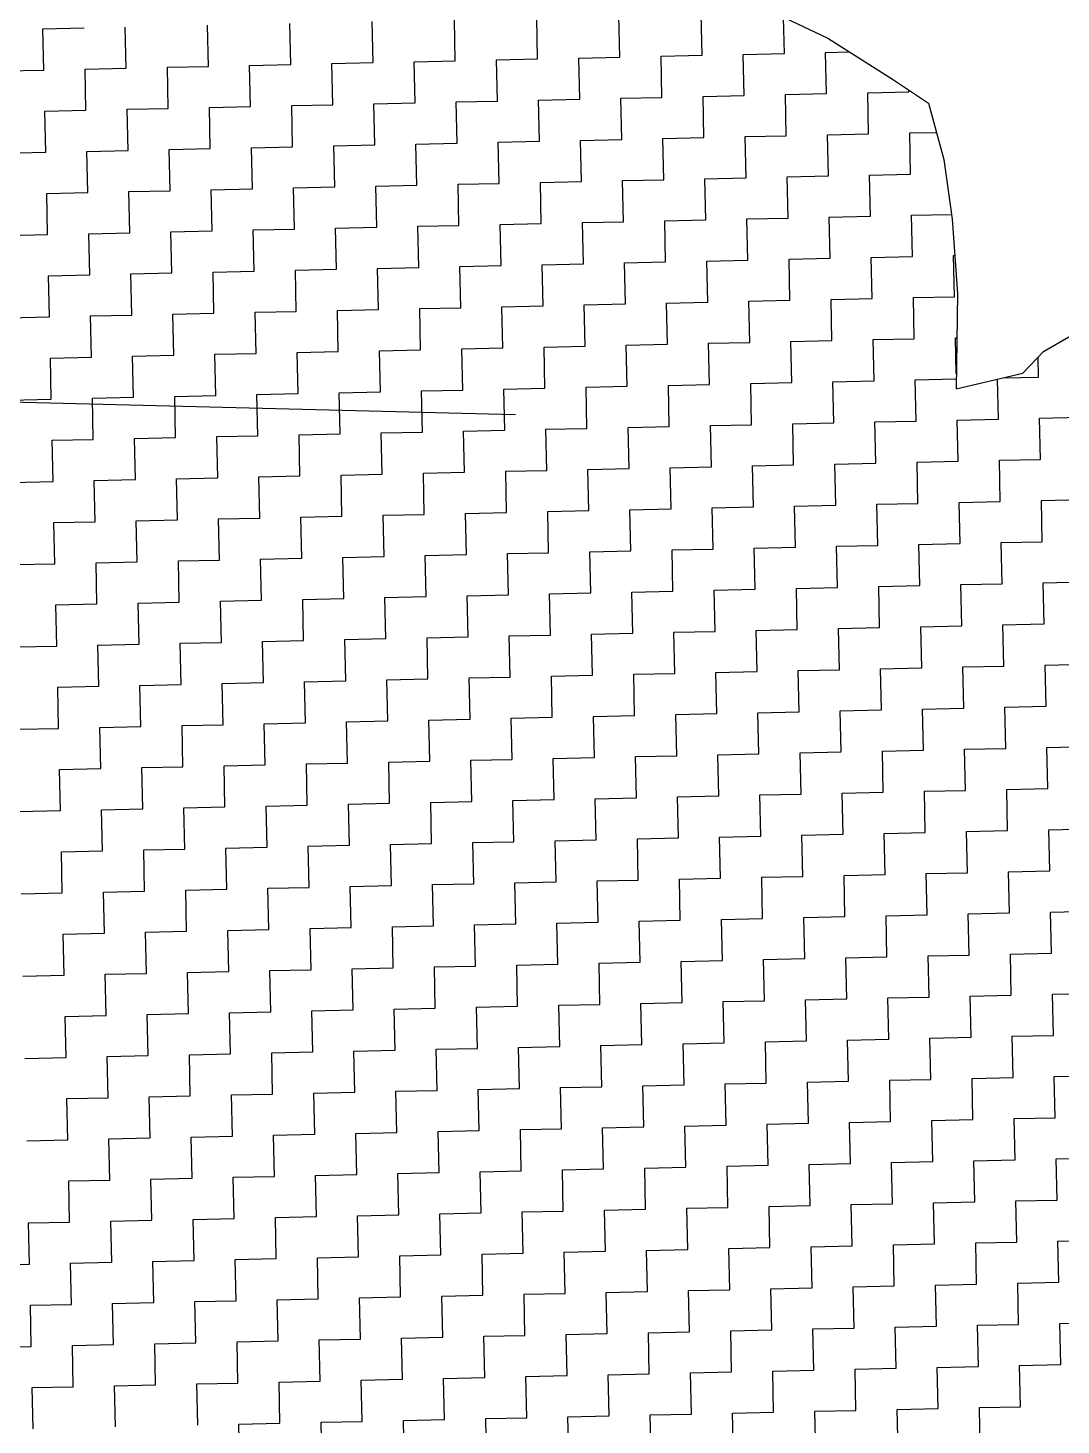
# Model space of a CAD drawing. Header units: metres. Extents: x 281463 to 283423, y 2096851 to 2099007.
# Drawn here: x 282534.9 to 282688.9, y 2097969.8 to 2098178 of the extents above; entities that cross this region are included whole.
import ezdxf

# ---------------------------------------------------------------- set-up
doc = ezdxf.new("R2010")
doc.units = ezdxf.units.M
doc.layers.add('POLY_HATCH', color=12, linetype='Continuous')

msp = doc.modelspace()

# ---------------------------------------------------------------- linework, layer by layer
msp.add_lwpolyline([(282397.22, 2098125.64), (282607.61, 2098120.36)])
at = {"layer": 'POLY_HATCH', "linetype": 'Continuous'}
for p, q in [((282635.43, 2098173.91), (282635.29, 2098180.04)), ((282537.17, 2098177.85), (282543.3, 2098177.98)), ((282537.31, 2098171.71), (282537.17, 2098177.85)), ((282549.57, 2098171.99), (282549.44, 2098178.12)), ((282561.84, 2098172.26), (282561.7, 2098178.4)), ((282574.1, 2098172.54), (282573.97, 2098178.67)), ((282586.37, 2098172.81), (282586.23, 2098178.94)), ((282598.63, 2098173.09), (282598.5, 2098179.22)), ((282610.9, 2098173.36), (282610.76, 2098179.49)), ((282623.16, 2098173.63), (282623.03, 2098179.77)), ((282647.69, 2098174.18), (282647.57, 2098179.53)), ((282617.03, 2098173.5), (282623.16, 2098173.63)), ((282629.3, 2098173.77), (282635.43, 2098173.91)), ((282629.43, 2098167.64), (282629.3, 2098173.77)), ((282641.56, 2098174.04), (282647.69, 2098174.18)), ((282641.7, 2098167.91), (282641.56, 2098174.04)), ((282653.83, 2098174.32), (282657.42, 2098174.4)), ((282653.96, 2098168.19), (282653.83, 2098174.32)), ((282531.17, 2098171.58), (282537.31, 2098171.71)), ((282543.44, 2098171.85), (282549.57, 2098171.99)), ((282543.58, 2098165.72), (282543.44, 2098171.85)), ((282555.71, 2098172.13), (282561.84, 2098172.26)), ((282555.84, 2098165.99), (282555.71, 2098172.13)), ((282567.97, 2098172.4), (282574.1, 2098172.54)), ((282568.11, 2098166.27), (282567.97, 2098172.4)), ((282580.24, 2098172.67), (282586.37, 2098172.81)), ((282580.37, 2098166.54), (282580.24, 2098172.67)), ((282592.5, 2098172.95), (282598.63, 2098173.09)), ((282592.64, 2098166.82), (282592.5, 2098172.95)), ((282604.77, 2098173.22), (282610.9, 2098173.36)), ((282604.9, 2098167.09), (282604.77, 2098173.22)), ((282617.17, 2098167.36), (282617.03, 2098173.5)), ((282611.03, 2098167.23), (282617.17, 2098167.36)), ((282623.3, 2098167.5), (282629.43, 2098167.64)), ((282623.44, 2098161.37), (282623.3, 2098167.5)), ((282635.57, 2098167.77), (282641.7, 2098167.91)), ((282635.7, 2098161.64), (282635.57, 2098167.77)), ((282647.83, 2098168.05), (282653.96, 2098168.19)), ((282647.97, 2098161.92), (282647.83, 2098168.05)), ((282660.1, 2098168.32), (282666.23, 2098168.46)), ((282660.23, 2098162.19), (282660.1, 2098168.32)), ((282666.23, 2098168.46), (282666.22, 2098168.74)), ((282537.44, 2098165.58), (282543.58, 2098165.72)), ((282537.58, 2098159.45), (282537.44, 2098165.58)), ((282549.71, 2098165.86), (282555.84, 2098165.99)), ((282549.85, 2098159.72), (282549.71, 2098165.86)), ((282561.97, 2098166.13), (282568.11, 2098166.27)), ((282562.11, 2098160), (282561.97, 2098166.13)), ((282574.24, 2098166.4), (282580.37, 2098166.54)), ((282574.38, 2098160.27), (282574.24, 2098166.4)), ((282586.5, 2098166.68), (282592.64, 2098166.82)), ((282586.64, 2098160.55), (282586.5, 2098166.68)), ((282598.77, 2098166.95), (282604.9, 2098167.09)), ((282598.91, 2098160.82), (282598.77, 2098166.95)), ((282611.17, 2098161.09), (282611.03, 2098167.23)), ((282605.04, 2098160.96), (282611.17, 2098161.09)), ((282617.3, 2098161.23), (282623.44, 2098161.37)), ((282617.44, 2098155.1), (282617.3, 2098161.23)), ((282629.57, 2098161.51), (282635.7, 2098161.64)), ((282629.71, 2098155.37), (282629.57, 2098161.51)), ((282641.83, 2098161.78), (282647.97, 2098161.92)), ((282641.97, 2098155.65), (282641.83, 2098161.78)), ((282654.1, 2098162.05), (282660.23, 2098162.19)), ((282654.24, 2098155.92), (282654.1, 2098162.05)), ((282666.36, 2098162.33), (282670.35, 2098162.42)), ((282666.5, 2098156.19), (282666.36, 2098162.33)), ((282531.45, 2098159.31), (282537.58, 2098159.45)), ((282543.71, 2098159.59), (282549.85, 2098159.72)), ((282543.85, 2098153.45), (282543.71, 2098159.59)), ((282555.98, 2098159.86), (282562.11, 2098160)), ((282556.12, 2098153.73), (282555.98, 2098159.86)), ((282568.24, 2098160.13), (282574.38, 2098160.27)), ((282568.38, 2098154), (282568.24, 2098160.13)), ((282580.51, 2098160.41), (282586.64, 2098160.55)), ((282580.65, 2098154.28), (282580.51, 2098160.41)), ((282592.77, 2098160.68), (282598.91, 2098160.82)), ((282592.91, 2098154.55), (282592.77, 2098160.68)), ((282605.18, 2098154.82), (282605.04, 2098160.96)), ((282599.04, 2098154.69), (282605.18, 2098154.82)), ((282611.31, 2098154.96), (282617.44, 2098155.1)), ((282611.45, 2098148.83), (282611.31, 2098154.96)), ((282623.57, 2098155.24), (282629.71, 2098155.37)), ((282623.71, 2098149.1), (282623.57, 2098155.24)), ((282635.84, 2098155.51), (282641.97, 2098155.65)), ((282635.98, 2098149.38), (282635.84, 2098155.51)), ((282648.1, 2098155.78), (282654.24, 2098155.92)), ((282648.24, 2098149.65), (282648.1, 2098155.78)), ((282660.37, 2098156.06), (282666.5, 2098156.19)), ((282660.51, 2098149.93), (282660.37, 2098156.06)), ((282537.72, 2098153.32), (282543.85, 2098153.45)), ((282537.86, 2098147.18), (282537.72, 2098153.32)), ((282549.98, 2098153.59), (282556.12, 2098153.73)), ((282550.12, 2098147.46), (282549.98, 2098153.59)), ((282562.25, 2098153.87), (282568.38, 2098154)), ((282562.39, 2098147.73), (282562.25, 2098153.87)), ((282574.51, 2098154.14), (282580.65, 2098154.28)), ((282574.65, 2098148.01), (282574.51, 2098154.14)), ((282586.78, 2098154.41), (282592.91, 2098154.55)), ((282586.92, 2098148.28), (282586.78, 2098154.41)), ((282599.18, 2098148.56), (282599.04, 2098154.69)), ((282593.05, 2098148.42), (282599.18, 2098148.56)), ((282605.31, 2098148.69), (282611.45, 2098148.83)), ((282605.45, 2098142.56), (282605.31, 2098148.69)), ((282617.58, 2098148.97), (282623.71, 2098149.1)), ((282617.72, 2098142.83), (282617.58, 2098148.97)), ((282629.84, 2098149.24), (282635.98, 2098149.38)), ((282629.98, 2098143.11), (282629.84, 2098149.24)), ((282642.11, 2098149.51), (282648.24, 2098149.65)), ((282642.25, 2098143.38), (282642.11, 2098149.51)), ((282654.37, 2098149.79), (282660.51, 2098149.93)), ((282654.51, 2098143.66), (282654.37, 2098149.79)), ((282666.64, 2098150.06), (282672.6, 2098150.2)), ((282666.78, 2098143.93), (282666.64, 2098150.06)), ((282531.72, 2098147.05), (282537.86, 2098147.18)), ((282543.99, 2098147.32), (282550.12, 2098147.46)), ((282544.13, 2098141.19), (282543.99, 2098147.32)), ((282556.25, 2098147.6), (282562.39, 2098147.73)), ((282556.39, 2098141.46), (282556.25, 2098147.6)), ((282568.52, 2098147.87), (282574.65, 2098148.01)), ((282568.66, 2098141.74), (282568.52, 2098147.87)), ((282580.78, 2098148.14), (282586.92, 2098148.28)), ((282580.92, 2098142.01), (282580.78, 2098148.14)), ((282593.19, 2098142.29), (282593.05, 2098148.42)), ((282599.32, 2098142.42), (282605.45, 2098142.56)), ((282599.46, 2098136.29), (282599.32, 2098142.42)), ((282611.58, 2098142.7), (282617.72, 2098142.83)), ((282611.72, 2098136.56), (282611.58, 2098142.7)), ((282623.85, 2098142.97), (282629.98, 2098143.11)), ((282623.99, 2098136.84), (282623.85, 2098142.97)), ((282636.11, 2098143.24), (282642.25, 2098143.38)), ((282636.25, 2098137.11), (282636.11, 2098143.24)), ((282648.38, 2098143.52), (282654.51, 2098143.66)), ((282648.52, 2098137.39), (282648.38, 2098143.52)), ((282660.64, 2098143.79), (282666.78, 2098143.93)), ((282660.78, 2098137.66), (282660.64, 2098143.79)), ((282672.91, 2098144.07), (282673.08, 2098144.07)), ((282673.05, 2098137.93), (282672.91, 2098144.07)), ((282537.99, 2098141.05), (282544.13, 2098141.19)), ((282538.13, 2098134.92), (282537.99, 2098141.05)), ((282550.26, 2098141.33), (282556.39, 2098141.46)), ((282550.39, 2098135.19), (282550.26, 2098141.33)), ((282562.52, 2098141.6), (282568.66, 2098141.74)), ((282562.66, 2098135.47), (282562.52, 2098141.6)), ((282574.79, 2098141.87), (282580.92, 2098142.01)), ((282574.92, 2098135.74), (282574.79, 2098141.87)), ((282587.05, 2098142.15), (282593.19, 2098142.29)), ((282587.19, 2098136.02), (282587.05, 2098142.15)), ((282593.32, 2098136.15), (282599.46, 2098136.29)), ((282593.46, 2098130.02), (282593.32, 2098136.15)), ((282605.59, 2098136.43), (282611.72, 2098136.56)), ((282605.72, 2098130.29), (282605.59, 2098136.43)), ((282617.85, 2098136.7), (282623.99, 2098136.84)), ((282617.99, 2098130.57), (282617.85, 2098136.7)), ((282630.12, 2098136.98), (282636.25, 2098137.11)), ((282630.25, 2098130.84), (282630.12, 2098136.98)), ((282642.38, 2098137.25), (282648.52, 2098137.39)), ((282642.52, 2098131.12), (282642.38, 2098137.25)), ((282654.65, 2098137.52), (282660.78, 2098137.66)), ((282654.78, 2098131.39), (282654.65, 2098137.52)), ((282666.91, 2098137.8), (282673.05, 2098137.93)), ((282667.05, 2098131.66), (282666.91, 2098137.8)), ((282532, 2098134.78), (282538.13, 2098134.92)), ((282544.26, 2098135.06), (282550.39, 2098135.19)), ((282544.4, 2098128.92), (282544.26, 2098135.06)), ((282556.53, 2098135.33), (282562.66, 2098135.47)), ((282556.66, 2098129.2), (282556.53, 2098135.33)), ((282568.79, 2098135.6), (282574.92, 2098135.74)), ((282568.93, 2098129.47), (282568.79, 2098135.6)), ((282581.06, 2098135.88), (282587.19, 2098136.02)), ((282581.19, 2098129.75), (282581.06, 2098135.88)), ((282587.33, 2098129.88), (282593.46, 2098130.02)), ((282587.46, 2098123.75), (282587.33, 2098129.88)), ((282599.59, 2098130.16), (282605.72, 2098130.29)), ((282599.73, 2098124.02), (282599.59, 2098130.16)), ((282611.86, 2098130.43), (282617.99, 2098130.57)), ((282611.99, 2098124.3), (282611.86, 2098130.43)), ((282624.12, 2098130.71), (282630.25, 2098130.84)), ((282624.26, 2098124.57), (282624.12, 2098130.71)), ((282636.39, 2098130.98), (282642.52, 2098131.12)), ((282636.52, 2098124.85), (282636.39, 2098130.98)), ((282648.65, 2098131.25), (282654.78, 2098131.39)), ((282648.79, 2098125.12), (282648.65, 2098131.25)), ((282660.92, 2098131.53), (282667.05, 2098131.66)), ((282661.05, 2098125.4), (282660.92, 2098131.53)), ((282673.18, 2098131.8), (282673.38, 2098131.81)), ((282673.3, 2098126.47), (282673.18, 2098131.8)), ((282538.27, 2098128.79), (282544.4, 2098128.92)), ((282538.4, 2098122.65), (282538.27, 2098128.79)), ((282550.53, 2098129.06), (282556.66, 2098129.2)), ((282550.67, 2098122.93), (282550.53, 2098129.06)), ((282562.8, 2098129.34), (282568.93, 2098129.47)), ((282562.93, 2098123.2), (282562.8, 2098129.34)), ((282575.06, 2098129.61), (282581.19, 2098129.75)), ((282575.2, 2098123.48), (282575.06, 2098129.61)), ((282685.58, 2098125.94), (282685.52, 2098128.9)), ((282667.19, 2098125.53), (282673.29, 2098125.67)), ((282680.31, 2098125.83), (282685.58, 2098125.94)), ((282581.33, 2098123.61), (282587.46, 2098123.75)), ((282581.47, 2098117.48), (282581.33, 2098123.61)), ((282593.6, 2098123.89), (282599.73, 2098124.02)), ((282593.73, 2098117.76), (282593.6, 2098123.89)), ((282605.86, 2098124.16), (282611.99, 2098124.3)), ((282606, 2098118.03), (282605.86, 2098124.16)), ((282618.13, 2098124.44), (282624.26, 2098124.57)), ((282618.26, 2098118.3), (282618.13, 2098124.44)), ((282630.39, 2098124.71), (282636.52, 2098124.85)), ((282630.53, 2098118.58), (282630.39, 2098124.71)), ((282642.66, 2098124.98), (282648.79, 2098125.12)), ((282642.79, 2098118.85), (282642.66, 2098124.98)), ((282654.92, 2098125.26), (282661.05, 2098125.4)), ((282655.06, 2098119.13), (282654.92, 2098125.26)), ((282667.32, 2098119.4), (282667.19, 2098125.53)), ((282679.59, 2098119.67), (282679.46, 2098125.63)), ((282532.27, 2098122.52), (282538.4, 2098122.65)), ((282544.54, 2098122.79), (282550.67, 2098122.93)), ((282544.67, 2098116.66), (282544.54, 2098122.79)), ((282556.8, 2098123.07), (282562.93, 2098123.2)), ((282556.94, 2098116.93), (282556.8, 2098123.07)), ((282569.07, 2098123.34), (282575.2, 2098123.48)), ((282569.2, 2098117.21), (282569.07, 2098123.34)), ((282673.46, 2098119.54), (282679.59, 2098119.67)), ((282673.59, 2098113.4), (282673.46, 2098119.54)), ((282685.72, 2098119.81), (282691.85, 2098119.95)), ((282685.86, 2098113.68), (282685.72, 2098119.81)), ((282575.34, 2098117.34), (282581.47, 2098117.48)), ((282575.47, 2098111.21), (282575.34, 2098117.34)), ((282587.6, 2098117.62), (282593.73, 2098117.76)), ((282587.74, 2098111.49), (282587.6, 2098117.62)), ((282599.87, 2098117.89), (282606, 2098118.03)), ((282600, 2098111.76), (282599.87, 2098117.89)), ((282612.13, 2098118.17), (282618.26, 2098118.3)), ((282612.27, 2098112.03), (282612.13, 2098118.17)), ((282624.4, 2098118.44), (282630.53, 2098118.58)), ((282624.53, 2098112.31), (282624.4, 2098118.44)), ((282636.66, 2098118.71), (282642.79, 2098118.85)), ((282636.8, 2098112.58), (282636.66, 2098118.71)), ((282648.93, 2098118.99), (282655.06, 2098119.13)), ((282649.06, 2098112.86), (282648.93, 2098118.99)), ((282661.19, 2098119.26), (282667.32, 2098119.4)), ((282661.33, 2098113.13), (282661.19, 2098119.26)), ((282538.54, 2098116.52), (282544.67, 2098116.66)), ((282538.68, 2098110.39), (282538.54, 2098116.52)), ((282550.81, 2098116.8), (282556.94, 2098116.93)), ((282550.94, 2098110.66), (282550.81, 2098116.8)), ((282563.07, 2098117.07), (282569.2, 2098117.21)), ((282563.21, 2098110.94), (282563.07, 2098117.07)), ((282667.46, 2098113.27), (282673.59, 2098113.4)), ((282667.6, 2098107.13), (282667.46, 2098113.27)), ((282679.73, 2098113.54), (282685.86, 2098113.68)), ((282679.86, 2098107.41), (282679.73, 2098113.54)), ((282569.34, 2098111.07), (282575.47, 2098111.21)), ((282569.48, 2098104.94), (282569.34, 2098111.07)), ((282581.61, 2098111.35), (282587.74, 2098111.49)), ((282581.74, 2098105.22), (282581.61, 2098111.35)), ((282593.87, 2098111.62), (282600, 2098111.76)), ((282594.01, 2098105.49), (282593.87, 2098111.62)), ((282606.14, 2098111.9), (282612.27, 2098112.03)), ((282606.27, 2098105.76), (282606.14, 2098111.9)), ((282618.4, 2098112.17), (282624.53, 2098112.31)), ((282618.54, 2098106.04), (282618.4, 2098112.17)), ((282630.67, 2098112.44), (282636.8, 2098112.58)), ((282630.8, 2098106.31), (282630.67, 2098112.44)), ((282642.93, 2098112.72), (282649.06, 2098112.86)), ((282643.07, 2098106.59), (282642.93, 2098112.72)), ((282655.2, 2098112.99), (282661.33, 2098113.13)), ((282655.33, 2098106.86), (282655.2, 2098112.99)), ((282532.55, 2098110.25), (282538.68, 2098110.39)), ((282544.81, 2098110.53), (282550.94, 2098110.66)), ((282544.95, 2098104.39), (282544.81, 2098110.53)), ((282557.08, 2098110.8), (282563.21, 2098110.94)), ((282557.21, 2098104.67), (282557.08, 2098110.8)), ((282661.47, 2098107), (282667.6, 2098107.13)), ((282661.6, 2098100.87), (282661.47, 2098107)), ((282673.73, 2098107.27), (282679.86, 2098107.41)), ((282673.87, 2098101.14), (282673.73, 2098107.27)), ((282686, 2098107.55), (282692.13, 2098107.68)), ((282686.13, 2098101.41), (282686, 2098107.55)), ((282563.35, 2098104.81), (282569.48, 2098104.94)), ((282575.61, 2098105.08), (282581.74, 2098105.22)), ((282575.75, 2098098.95), (282575.61, 2098105.08)), ((282587.88, 2098105.35), (282594.01, 2098105.49)), ((282588.01, 2098099.22), (282587.88, 2098105.35)), ((282600.14, 2098105.63), (282606.27, 2098105.76)), ((282600.28, 2098099.49), (282600.14, 2098105.63)), ((282612.41, 2098105.9), (282618.54, 2098106.04)), ((282612.54, 2098099.77), (282612.41, 2098105.9)), ((282624.67, 2098106.18), (282630.8, 2098106.31)), ((282624.81, 2098100.04), (282624.67, 2098106.18)), ((282636.94, 2098106.45), (282643.07, 2098106.59)), ((282637.07, 2098100.32), (282636.94, 2098106.45)), ((282649.2, 2098106.72), (282655.33, 2098106.86)), ((282649.34, 2098100.59), (282649.2, 2098106.72)), ((282538.81, 2098104.26), (282544.95, 2098104.39)), ((282538.95, 2098098.12), (282538.81, 2098104.26)), ((282551.08, 2098104.53), (282557.21, 2098104.67)), ((282551.22, 2098098.4), (282551.08, 2098104.53)), ((282563.48, 2098098.67), (282563.35, 2098104.81)), ((282655.47, 2098100.73), (282661.6, 2098100.87)), ((282655.61, 2098094.6), (282655.47, 2098100.73)), ((282667.74, 2098101), (282673.87, 2098101.14)), ((282667.87, 2098094.87), (282667.74, 2098101)), ((282680, 2098101.28), (282686.13, 2098101.41)), ((282680.14, 2098095.14), (282680, 2098101.28)), ((282557.35, 2098098.54), (282563.48, 2098098.67)), ((282569.61, 2098098.81), (282575.75, 2098098.95)), ((282569.75, 2098092.68), (282569.61, 2098098.81)), ((282581.88, 2098099.08), (282588.01, 2098099.22)), ((282582.02, 2098092.95), (282581.88, 2098099.08)), ((282594.14, 2098099.36), (282600.28, 2098099.49)), ((282594.28, 2098093.23), (282594.14, 2098099.36)), ((282606.41, 2098099.63), (282612.54, 2098099.77)), ((282606.55, 2098093.5), (282606.41, 2098099.63)), ((282618.67, 2098099.91), (282624.81, 2098100.04)), ((282618.81, 2098093.77), (282618.67, 2098099.91)), ((282630.94, 2098100.18), (282637.07, 2098100.32)), ((282631.08, 2098094.05), (282630.94, 2098100.18)), ((282643.2, 2098100.45), (282649.34, 2098100.59)), ((282643.34, 2098094.32), (282643.2, 2098100.45)), ((282532.82, 2098097.99), (282538.95, 2098098.12)), ((282545.08, 2098098.26), (282551.22, 2098098.4)), ((282545.22, 2098092.13), (282545.08, 2098098.26)), ((282557.49, 2098092.4), (282557.35, 2098098.54)), ((282649.47, 2098094.46), (282655.61, 2098094.6)), ((282649.61, 2098088.33), (282649.47, 2098094.46)), ((282661.74, 2098094.73), (282667.87, 2098094.87)), ((282661.88, 2098088.6), (282661.74, 2098094.73)), ((282674, 2098095.01), (282680.14, 2098095.14)), ((282674.14, 2098088.87), (282674, 2098095.01)), ((282686.27, 2098095.28), (282692.4, 2098095.42)), ((282686.41, 2098089.15), (282686.27, 2098095.28)), ((282551.35, 2098092.27), (282557.49, 2098092.4)), ((282563.62, 2098092.54), (282569.75, 2098092.68)), ((282563.76, 2098086.41), (282563.62, 2098092.54)), ((282575.88, 2098092.81), (282582.02, 2098092.95)), ((282576.02, 2098086.68), (282575.88, 2098092.81)), ((282588.15, 2098093.09), (282594.28, 2098093.23)), ((282588.29, 2098086.96), (282588.15, 2098093.09)), ((282600.41, 2098093.36), (282606.55, 2098093.5)), ((282600.55, 2098087.23), (282600.41, 2098093.36)), ((282612.68, 2098093.64), (282618.81, 2098093.77)), ((282612.82, 2098087.5), (282612.68, 2098093.64)), ((282624.94, 2098093.91), (282631.08, 2098094.05)), ((282625.08, 2098087.78), (282624.94, 2098093.91)), ((282637.21, 2098094.18), (282643.34, 2098094.32)), ((282637.35, 2098088.05), (282637.21, 2098094.18)), ((282539.09, 2098091.99), (282545.22, 2098092.13)), ((282539.23, 2098085.86), (282539.09, 2098091.99)), ((282551.49, 2098086.13), (282551.35, 2098092.27)), ((282643.48, 2098088.19), (282649.61, 2098088.33)), ((282643.62, 2098082.06), (282643.48, 2098088.19)), ((282655.74, 2098088.46), (282661.88, 2098088.6)), ((282655.88, 2098082.33), (282655.74, 2098088.46)), ((282668.01, 2098088.74), (282674.14, 2098088.87)), ((282668.15, 2098082.6), (282668.01, 2098088.74)), ((282680.27, 2098089.01), (282686.41, 2098089.15)), ((282680.41, 2098082.88), (282680.27, 2098089.01)), ((282545.36, 2098086), (282551.49, 2098086.13)), ((282557.62, 2098086.27), (282563.76, 2098086.41)), ((282557.76, 2098080.14), (282557.62, 2098086.27)), ((282569.89, 2098086.54), (282576.02, 2098086.68)), ((282570.03, 2098080.41), (282569.89, 2098086.54)), ((282582.15, 2098086.82), (282588.29, 2098086.96)), ((282582.29, 2098080.69), (282582.15, 2098086.82)), ((282594.42, 2098087.09), (282600.55, 2098087.23)), ((282594.56, 2098080.96), (282594.42, 2098087.09)), ((282606.68, 2098087.37), (282612.82, 2098087.5)), ((282606.82, 2098081.23), (282606.68, 2098087.37)), ((282618.95, 2098087.64), (282625.08, 2098087.78)), ((282619.09, 2098081.51), (282618.95, 2098087.64)), ((282631.21, 2098087.91), (282637.35, 2098088.05)), ((282631.35, 2098081.78), (282631.21, 2098087.91)), ((282533.09, 2098085.72), (282539.23, 2098085.86)), ((282545.5, 2098079.86), (282545.36, 2098086)), ((282637.48, 2098081.92), (282643.62, 2098082.06)), ((282649.75, 2098082.19), (282655.88, 2098082.33)), ((282649.89, 2098076.06), (282649.75, 2098082.19)), ((282662.01, 2098082.47), (282668.15, 2098082.6)), ((282662.15, 2098076.33), (282662.01, 2098082.47)), ((282674.28, 2098082.74), (282680.41, 2098082.88)), ((282674.42, 2098076.61), (282674.28, 2098082.74)), ((282686.54, 2098083.02), (282692.68, 2098083.15)), ((282686.68, 2098076.88), (282686.54, 2098083.02)), ((282539.36, 2098079.73), (282545.5, 2098079.86)), ((282551.63, 2098080), (282557.76, 2098080.14)), ((282551.77, 2098073.87), (282551.63, 2098080)), ((282563.89, 2098080.27), (282570.03, 2098080.41)), ((282564.03, 2098074.14), (282563.89, 2098080.27)), ((282576.16, 2098080.55), (282582.29, 2098080.69)), ((282576.3, 2098074.42), (282576.16, 2098080.55)), ((282588.42, 2098080.82), (282594.56, 2098080.96)), ((282588.56, 2098074.69), (282588.42, 2098080.82)), ((282600.69, 2098081.1), (282606.82, 2098081.23)), ((282600.83, 2098074.96), (282600.69, 2098081.1)), ((282612.95, 2098081.37), (282619.09, 2098081.51)), ((282613.09, 2098075.24), (282612.95, 2098081.37)), ((282625.22, 2098081.65), (282631.35, 2098081.78)), ((282625.36, 2098075.51), (282625.22, 2098081.65)), ((282637.62, 2098075.79), (282637.48, 2098081.92)), ((282539.5, 2098073.59), (282539.36, 2098079.73)), ((282631.49, 2098075.65), (282637.62, 2098075.79)), ((282643.75, 2098075.92), (282649.89, 2098076.06)), ((282643.89, 2098069.79), (282643.75, 2098075.92)), ((282656.02, 2098076.2), (282662.15, 2098076.33)), ((282656.16, 2098070.07), (282656.02, 2098076.2)), ((282668.28, 2098076.47), (282674.42, 2098076.61)), ((282668.42, 2098070.34), (282668.28, 2098076.47)), ((282680.55, 2098076.75), (282686.68, 2098076.88)), ((282680.69, 2098070.61), (282680.55, 2098076.75)), ((282533.37, 2098073.46), (282539.5, 2098073.59)), ((282545.63, 2098073.73), (282551.77, 2098073.87)), ((282545.77, 2098067.6), (282545.63, 2098073.73)), ((282557.9, 2098074.01), (282564.03, 2098074.14)), ((282558.03, 2098067.87), (282557.9, 2098074.01)), ((282570.16, 2098074.28), (282576.3, 2098074.42)), ((282570.3, 2098068.15), (282570.16, 2098074.28)), ((282582.43, 2098074.55), (282588.56, 2098074.69)), ((282582.56, 2098068.42), (282582.43, 2098074.55)), ((282594.69, 2098074.83), (282600.83, 2098074.96)), ((282594.83, 2098068.7), (282594.69, 2098074.83)), ((282606.96, 2098075.1), (282613.09, 2098075.24)), ((282607.09, 2098068.97), (282606.96, 2098075.1)), ((282619.22, 2098075.38), (282625.36, 2098075.51)), ((282619.36, 2098069.24), (282619.22, 2098075.38)), ((282631.63, 2098069.52), (282631.49, 2098075.65)), ((282625.49, 2098069.38), (282631.63, 2098069.52)), ((282637.76, 2098069.65), (282643.89, 2098069.79)), ((282637.89, 2098063.52), (282637.76, 2098069.65)), ((282650.02, 2098069.93), (282656.16, 2098070.07)), ((282650.16, 2098063.8), (282650.02, 2098069.93)), ((282662.29, 2098070.2), (282668.42, 2098070.34)), ((282662.42, 2098064.07), (282662.29, 2098070.2)), ((282674.55, 2098070.48), (282680.69, 2098070.61)), ((282674.69, 2098064.34), (282674.55, 2098070.48)), ((282686.82, 2098070.75), (282692.95, 2098070.89)), ((282686.95, 2098064.62), (282686.82, 2098070.75)), ((282539.64, 2098067.46), (282545.77, 2098067.6)), ((282539.77, 2098061.33), (282539.64, 2098067.46)), ((282551.9, 2098067.74), (282558.03, 2098067.87)), ((282552.04, 2098061.6), (282551.9, 2098067.74)), ((282564.17, 2098068.01), (282570.3, 2098068.15)), ((282564.3, 2098061.88), (282564.17, 2098068.01)), ((282576.43, 2098068.28), (282582.56, 2098068.42)), ((282576.57, 2098062.15), (282576.43, 2098068.28)), ((282588.7, 2098068.56), (282594.83, 2098068.7)), ((282588.83, 2098062.43), (282588.7, 2098068.56)), ((282600.96, 2098068.83), (282607.09, 2098068.97)), ((282601.1, 2098062.7), (282600.96, 2098068.83)), ((282613.23, 2098069.11), (282619.36, 2098069.24)), ((282613.36, 2098062.97), (282613.23, 2098069.11)), ((282625.63, 2098063.25), (282625.49, 2098069.38)), ((282619.5, 2098063.11), (282625.63, 2098063.25)), ((282631.76, 2098063.38), (282637.89, 2098063.52)), ((282631.9, 2098057.25), (282631.76, 2098063.38)), ((282644.03, 2098063.66), (282650.16, 2098063.8)), ((282644.16, 2098057.53), (282644.03, 2098063.66)), ((282656.29, 2098063.93), (282662.42, 2098064.07)), ((282656.43, 2098057.8), (282656.29, 2098063.93)), ((282668.56, 2098064.21), (282674.69, 2098064.34)), ((282668.69, 2098058.07), (282668.56, 2098064.21)), ((282680.82, 2098064.48), (282686.95, 2098064.62)), ((282680.96, 2098058.35), (282680.82, 2098064.48)), ((282533.64, 2098061.19), (282539.77, 2098061.33)), ((282545.91, 2098061.47), (282552.04, 2098061.6)), ((282546.04, 2098055.33), (282545.91, 2098061.47)), ((282558.17, 2098061.74), (282564.3, 2098061.88)), ((282558.31, 2098055.61), (282558.17, 2098061.74)), ((282570.44, 2098062.01), (282576.57, 2098062.15)), ((282570.57, 2098055.88), (282570.44, 2098062.01)), ((282582.7, 2098062.29), (282588.83, 2098062.43)), ((282582.84, 2098056.16), (282582.7, 2098062.29)), ((282594.97, 2098062.56), (282601.1, 2098062.7)), ((282595.1, 2098056.43), (282594.97, 2098062.56)), ((282607.23, 2098062.84), (282613.36, 2098062.97)), ((282607.37, 2098056.7), (282607.23, 2098062.84)), ((282619.63, 2098056.98), (282619.5, 2098063.11)), ((282613.5, 2098056.84), (282619.63, 2098056.98)), ((282625.77, 2098057.12), (282631.9, 2098057.25)), ((282625.9, 2098050.98), (282625.77, 2098057.12)), ((282638.03, 2098057.39), (282644.16, 2098057.53)), ((282638.17, 2098051.26), (282638.03, 2098057.39)), ((282650.3, 2098057.66), (282656.43, 2098057.8)), ((282650.43, 2098051.53), (282650.3, 2098057.66)), ((282662.56, 2098057.94), (282668.69, 2098058.07)), ((282662.7, 2098051.8), (282662.56, 2098057.94)), ((282674.83, 2098058.21), (282680.96, 2098058.35)), ((282674.96, 2098052.08), (282674.83, 2098058.21)), ((282687.09, 2098058.49), (282693.22, 2098058.62)), ((282687.23, 2098052.35), (282687.09, 2098058.49)), ((282539.91, 2098055.2), (282546.04, 2098055.33)), ((282540.05, 2098049.06), (282539.91, 2098055.2)), ((282552.18, 2098055.47), (282558.31, 2098055.61)), ((282552.31, 2098049.34), (282552.18, 2098055.47)), ((282564.44, 2098055.74), (282570.57, 2098055.88)), ((282564.58, 2098049.61), (282564.44, 2098055.74)), ((282576.71, 2098056.02), (282582.84, 2098056.16)), ((282576.84, 2098049.89), (282576.71, 2098056.02)), ((282588.97, 2098056.29), (282595.1, 2098056.43)), ((282589.11, 2098050.16), (282588.97, 2098056.29)), ((282601.24, 2098056.57), (282607.37, 2098056.7)), ((282601.37, 2098050.43), (282601.24, 2098056.57)), ((282613.64, 2098050.71), (282613.5, 2098056.84)), ((282607.51, 2098050.57), (282613.64, 2098050.71)), ((282619.77, 2098050.85), (282625.9, 2098050.98)), ((282619.91, 2098044.71), (282619.77, 2098050.85)), ((282632.04, 2098051.12), (282638.17, 2098051.26)), ((282632.17, 2098044.99), (282632.04, 2098051.12)), ((282644.3, 2098051.39), (282650.43, 2098051.53)), ((282644.44, 2098045.26), (282644.3, 2098051.39)), ((282656.57, 2098051.67), (282662.7, 2098051.8)), ((282656.7, 2098045.54), (282656.57, 2098051.67)), ((282668.83, 2098051.94), (282674.96, 2098052.08)), ((282668.97, 2098045.81), (282668.83, 2098051.94)), ((282681.1, 2098052.22), (282687.23, 2098052.35)), ((282681.23, 2098046.08), (282681.1, 2098052.22)), ((282533.92, 2098048.93), (282540.05, 2098049.06)), ((282546.18, 2098049.2), (282552.31, 2098049.34)), ((282546.32, 2098043.07), (282546.18, 2098049.2)), ((282558.45, 2098049.48), (282564.58, 2098049.61)), ((282558.58, 2098043.34), (282558.45, 2098049.48)), ((282570.71, 2098049.75), (282576.84, 2098049.89)), ((282570.85, 2098043.62), (282570.71, 2098049.75)), ((282582.98, 2098050.02), (282589.11, 2098050.16)), ((282583.11, 2098043.89), (282582.98, 2098050.02)), ((282595.24, 2098050.3), (282601.37, 2098050.43)), ((282595.38, 2098044.16), (282595.24, 2098050.3)), ((282607.64, 2098044.44), (282607.51, 2098050.57)), ((282601.51, 2098044.3), (282607.64, 2098044.44)), ((282613.78, 2098044.58), (282619.91, 2098044.71)), ((282613.91, 2098038.44), (282613.78, 2098044.58)), ((282626.04, 2098044.85), (282632.17, 2098044.99)), ((282626.18, 2098038.72), (282626.04, 2098044.85)), ((282638.31, 2098045.12), (282644.44, 2098045.26)), ((282638.44, 2098038.99), (282638.31, 2098045.12)), ((282650.57, 2098045.4), (282656.7, 2098045.54)), ((282650.71, 2098039.27), (282650.57, 2098045.4)), ((282662.84, 2098045.67), (282668.97, 2098045.81)), ((282662.97, 2098039.54), (282662.84, 2098045.67)), ((282675.1, 2098045.95), (282681.23, 2098046.08)), ((282675.24, 2098039.81), (282675.1, 2098045.95)), ((282687.37, 2098046.22), (282693.5, 2098046.36)), ((282687.5, 2098040.09), (282687.37, 2098046.22)), ((282540.19, 2098042.93), (282546.32, 2098043.07)), ((282540.32, 2098036.8), (282540.19, 2098042.93)), ((282552.45, 2098043.21), (282558.58, 2098043.34)), ((282552.59, 2098037.07), (282552.45, 2098043.21)), ((282564.72, 2098043.48), (282570.85, 2098043.62)), ((282564.85, 2098037.35), (282564.72, 2098043.48)), ((282576.98, 2098043.75), (282583.11, 2098043.89)), ((282577.12, 2098037.62), (282576.98, 2098043.75)), ((282589.25, 2098044.03), (282595.38, 2098044.16)), ((282589.38, 2098037.9), (282589.25, 2098044.03)), ((282601.65, 2098038.17), (282601.51, 2098044.3)), ((282607.78, 2098038.31), (282613.91, 2098038.44)), ((282607.92, 2098032.17), (282607.78, 2098038.31)), ((282620.05, 2098038.58), (282626.18, 2098038.72)), ((282620.18, 2098032.45), (282620.05, 2098038.58)), ((282632.31, 2098038.85), (282638.44, 2098038.99)), ((282632.45, 2098032.72), (282632.31, 2098038.85)), ((282644.58, 2098039.13), (282650.71, 2098039.27)), ((282644.71, 2098033), (282644.58, 2098039.13)), ((282656.84, 2098039.4), (282662.97, 2098039.54)), ((282656.98, 2098033.27), (282656.84, 2098039.4)), ((282669.11, 2098039.68), (282675.24, 2098039.81)), ((282669.24, 2098033.54), (282669.11, 2098039.68)), ((282681.37, 2098039.95), (282687.5, 2098040.09)), ((282681.51, 2098033.82), (282681.37, 2098039.95)), ((282534.19, 2098036.66), (282540.32, 2098036.8)), ((282546.45, 2098036.94), (282552.59, 2098037.07)), ((282546.59, 2098030.8), (282546.45, 2098036.94)), ((282558.72, 2098037.21), (282564.85, 2098037.35)), ((282558.86, 2098031.08), (282558.72, 2098037.21)), ((282570.98, 2098037.48), (282577.12, 2098037.62)), ((282571.12, 2098031.35), (282570.98, 2098037.48)), ((282583.25, 2098037.76), (282589.38, 2098037.9)), ((282583.39, 2098031.63), (282583.25, 2098037.76)), ((282595.52, 2098038.03), (282601.65, 2098038.17)), ((282595.65, 2098031.9), (282595.52, 2098038.03)), ((282687.64, 2098033.96), (282693.77, 2098034.09)), ((282601.78, 2098032.04), (282607.92, 2098032.17)), ((282601.92, 2098025.9), (282601.78, 2098032.04)), ((282614.05, 2098032.31), (282620.18, 2098032.45)), ((282614.19, 2098026.18), (282614.05, 2098032.31)), ((282626.31, 2098032.59), (282632.45, 2098032.72)), ((282626.45, 2098026.45), (282626.31, 2098032.59)), ((282638.58, 2098032.86), (282644.71, 2098033)), ((282638.72, 2098026.73), (282638.58, 2098032.86)), ((282650.84, 2098033.13), (282656.98, 2098033.27)), ((282650.98, 2098027), (282650.84, 2098033.13)), ((282663.11, 2098033.41), (282669.24, 2098033.54)), ((282663.25, 2098027.27), (282663.11, 2098033.41)), ((282675.38, 2098033.68), (282681.51, 2098033.82)), ((282675.51, 2098027.55), (282675.38, 2098033.68)), ((282687.78, 2098027.82), (282687.64, 2098033.96)), ((282540.46, 2098030.67), (282546.59, 2098030.8)), ((282540.6, 2098024.53), (282540.46, 2098030.67)), ((282552.72, 2098030.94), (282558.86, 2098031.08)), ((282552.86, 2098024.81), (282552.72, 2098030.94)), ((282564.99, 2098031.21), (282571.12, 2098031.35)), ((282565.13, 2098025.08), (282564.99, 2098031.21)), ((282577.25, 2098031.49), (282583.39, 2098031.63)), ((282577.39, 2098025.36), (282577.25, 2098031.49)), ((282589.52, 2098031.76), (282595.65, 2098031.9)), ((282589.66, 2098025.63), (282589.52, 2098031.76)), ((282681.64, 2098027.69), (282687.78, 2098027.82)), ((282595.79, 2098025.77), (282601.92, 2098025.9)), ((282595.93, 2098019.63), (282595.79, 2098025.77)), ((282608.05, 2098026.04), (282614.19, 2098026.18)), ((282608.19, 2098019.91), (282608.05, 2098026.04)), ((282620.32, 2098026.32), (282626.45, 2098026.45)), ((282620.46, 2098020.18), (282620.32, 2098026.32)), ((282632.58, 2098026.59), (282638.72, 2098026.73)), ((282632.72, 2098020.46), (282632.58, 2098026.59)), ((282644.85, 2098026.86), (282650.98, 2098027)), ((282644.99, 2098020.73), (282644.85, 2098026.86)), ((282657.11, 2098027.14), (282663.25, 2098027.27)), ((282657.25, 2098021.01), (282657.11, 2098027.14)), ((282669.38, 2098027.41), (282675.51, 2098027.55)), ((282669.52, 2098021.28), (282669.38, 2098027.41)), ((282681.78, 2098021.55), (282681.64, 2098027.69)), ((282534.46, 2098024.4), (282540.6, 2098024.53)), ((282546.73, 2098024.67), (282552.86, 2098024.81)), ((282546.87, 2098018.54), (282546.73, 2098024.67)), ((282558.99, 2098024.95), (282565.13, 2098025.08)), ((282559.13, 2098018.81), (282558.99, 2098024.95)), ((282571.26, 2098025.22), (282577.39, 2098025.36)), ((282571.4, 2098019.09), (282571.26, 2098025.22)), ((282583.52, 2098025.49), (282589.66, 2098025.63)), ((282583.66, 2098019.36), (282583.52, 2098025.49)), ((282675.65, 2098021.42), (282681.78, 2098021.55)), ((282687.91, 2098021.69), (282694.05, 2098021.83)), ((282688.05, 2098015.56), (282687.91, 2098021.69)), ((282589.79, 2098019.5), (282595.93, 2098019.63)), ((282589.93, 2098013.37), (282589.79, 2098019.5)), ((282602.06, 2098019.77), (282608.19, 2098019.91)), ((282602.2, 2098013.64), (282602.06, 2098019.77)), ((282614.32, 2098020.05), (282620.46, 2098020.18)), ((282614.46, 2098013.91), (282614.32, 2098020.05)), ((282626.59, 2098020.32), (282632.72, 2098020.46)), ((282626.73, 2098014.19), (282626.59, 2098020.32)), ((282638.85, 2098020.59), (282644.99, 2098020.73)), ((282638.99, 2098014.46), (282638.85, 2098020.59)), ((282651.12, 2098020.87), (282657.25, 2098021.01)), ((282651.26, 2098014.74), (282651.12, 2098020.87)), ((282663.38, 2098021.14), (282669.52, 2098021.28)), ((282663.52, 2098015.01), (282663.38, 2098021.14)), ((282675.79, 2098015.28), (282675.65, 2098021.42)), ((282540.73, 2098018.4), (282546.87, 2098018.54)), ((282540.87, 2098012.27), (282540.73, 2098018.4)), ((282553, 2098018.68), (282559.13, 2098018.81)), ((282553.14, 2098012.54), (282553, 2098018.68)), ((282565.26, 2098018.95), (282571.4, 2098019.09)), ((282565.4, 2098012.82), (282565.26, 2098018.95)), ((282577.53, 2098019.22), (282583.66, 2098019.36)), ((282577.67, 2098013.09), (282577.53, 2098019.22)), ((282681.92, 2098015.42), (282688.05, 2098015.56)), ((282682.06, 2098009.29), (282681.92, 2098015.42)), ((282583.8, 2098013.23), (282589.93, 2098013.37)), ((282583.94, 2098007.1), (282583.8, 2098013.23)), ((282596.06, 2098013.5), (282602.2, 2098013.64)), ((282596.2, 2098007.37), (282596.06, 2098013.5)), ((282608.33, 2098013.78), (282614.46, 2098013.91)), ((282608.47, 2098007.64), (282608.33, 2098013.78)), ((282620.59, 2098014.05), (282626.73, 2098014.19)), ((282620.73, 2098007.92), (282620.59, 2098014.05)), ((282632.86, 2098014.32), (282638.99, 2098014.46)), ((282633, 2098008.19), (282632.86, 2098014.32)), ((282645.12, 2098014.6), (282651.26, 2098014.74)), ((282645.26, 2098008.47), (282645.12, 2098014.6)), ((282657.39, 2098014.87), (282663.52, 2098015.01)), ((282657.53, 2098008.74), (282657.39, 2098014.87)), ((282669.65, 2098015.15), (282675.79, 2098015.28)), ((282669.79, 2098009.01), (282669.65, 2098015.15)), ((282534.74, 2098012.13), (282540.87, 2098012.27)), ((282547, 2098012.41), (282553.14, 2098012.54)), ((282547.14, 2098006.27), (282547, 2098012.41)), ((282559.27, 2098012.68), (282565.4, 2098012.82)), ((282559.41, 2098006.55), (282559.27, 2098012.68)), ((282571.53, 2098012.95), (282577.67, 2098013.09)), ((282571.67, 2098006.82), (282571.53, 2098012.95)), ((282675.92, 2098009.15), (282682.06, 2098009.29)), ((282676.06, 2098003.02), (282675.92, 2098009.15)), ((282688.19, 2098009.43), (282694.32, 2098009.56)), ((282688.33, 2098003.29), (282688.19, 2098009.43)), ((282577.8, 2098006.96), (282583.94, 2098007.1)), ((282577.94, 2098000.83), (282577.8, 2098006.96)), ((282590.07, 2098007.23), (282596.2, 2098007.37)), ((282590.2, 2098001.1), (282590.07, 2098007.23)), ((282602.33, 2098007.51), (282608.47, 2098007.64)), ((282602.47, 2098001.37), (282602.33, 2098007.51)), ((282614.6, 2098007.78), (282620.73, 2098007.92)), ((282614.73, 2098001.65), (282614.6, 2098007.78)), ((282626.86, 2098008.05), (282633, 2098008.19)), ((282627, 2098001.92), (282626.86, 2098008.05)), ((282639.13, 2098008.33), (282645.26, 2098008.47)), ((282639.27, 2098002.2), (282639.13, 2098008.33)), ((282651.39, 2098008.6), (282657.53, 2098008.74)), ((282651.53, 2098002.47), (282651.39, 2098008.6)), ((282663.66, 2098008.88), (282669.79, 2098009.01)), ((282663.8, 2098002.74), (282663.66, 2098008.88)), ((282541.01, 2098006.14), (282547.14, 2098006.27)), ((282541.14, 2098000), (282541.01, 2098006.14)), ((282553.27, 2098006.41), (282559.41, 2098006.55)), ((282553.41, 2098000.28), (282553.27, 2098006.41)), ((282565.54, 2098006.68), (282571.67, 2098006.82)), ((282565.67, 2098000.55), (282565.54, 2098006.68)), ((282669.93, 2098002.88), (282676.06, 2098003.02)), ((282670.06, 2097996.75), (282669.93, 2098002.88)), ((282682.19, 2098003.16), (282688.33, 2098003.29)), ((282682.33, 2097997.02), (282682.19, 2098003.16)), ((282571.81, 2098000.69), (282577.94, 2098000.83)), ((282584.07, 2098000.96), (282590.2, 2098001.1)), ((282584.21, 2097994.83), (282584.07, 2098000.96)), ((282596.34, 2098001.24), (282602.47, 2098001.37)), ((282596.47, 2097995.1), (282596.34, 2098001.24)), ((282608.6, 2098001.51), (282614.73, 2098001.65)), ((282608.74, 2097995.38), (282608.6, 2098001.51)), ((282620.87, 2098001.79), (282627, 2098001.92)), ((282621, 2097995.65), (282620.87, 2098001.79)), ((282633.13, 2098002.06), (282639.27, 2098002.2)), ((282633.27, 2097995.93), (282633.13, 2098002.06)), ((282645.4, 2098002.33), (282651.53, 2098002.47)), ((282645.53, 2097996.2), (282645.4, 2098002.33)), ((282657.66, 2098002.61), (282663.8, 2098002.74)), ((282657.8, 2097996.47), (282657.66, 2098002.61)), ((282535.01, 2097999.87), (282541.14, 2098000)), ((282535.15, 2097993.73), (282535.01, 2097999.87)), ((282547.28, 2098000.14), (282553.41, 2098000.28)), ((282547.41, 2097994.01), (282547.28, 2098000.14)), ((282559.54, 2098000.41), (282565.67, 2098000.55)), ((282559.68, 2097994.28), (282559.54, 2098000.41)), ((282571.94, 2097994.56), (282571.81, 2098000.69)), ((282663.93, 2097996.61), (282670.06, 2097996.75)), ((282664.07, 2097990.48), (282663.93, 2097996.61)), ((282676.2, 2097996.89), (282682.33, 2097997.02)), ((282676.33, 2097990.75), (282676.2, 2097996.89)), ((282688.46, 2097997.16), (282694.59, 2097997.3)), ((282688.6, 2097991.03), (282688.46, 2097997.16)), ((282565.81, 2097994.42), (282571.94, 2097994.56)), ((282578.08, 2097994.69), (282584.21, 2097994.83)), ((282578.21, 2097988.56), (282578.08, 2097994.69)), ((282590.34, 2097994.97), (282596.47, 2097995.1)), ((282590.48, 2097988.84), (282590.34, 2097994.97)), ((282602.61, 2097995.24), (282608.74, 2097995.38)), ((282602.74, 2097989.11), (282602.61, 2097995.24)), ((282614.87, 2097995.52), (282621, 2097995.65)), ((282615.01, 2097989.38), (282614.87, 2097995.52)), ((282627.14, 2097995.79), (282633.27, 2097995.93)), ((282627.27, 2097989.66), (282627.14, 2097995.79)), ((282639.4, 2097996.06), (282645.53, 2097996.2)), ((282639.54, 2097989.93), (282639.4, 2097996.06)), ((282651.67, 2097996.34), (282657.8, 2097996.47)), ((282651.8, 2097990.21), (282651.67, 2097996.34)), ((282529.02, 2097993.6), (282535.15, 2097993.73)), ((282541.28, 2097993.87), (282547.41, 2097994.01)), ((282541.42, 2097987.74), (282541.28, 2097993.87)), ((282553.55, 2097994.15), (282559.68, 2097994.28)), ((282553.68, 2097988.01), (282553.55, 2097994.15)), ((282565.95, 2097988.29), (282565.81, 2097994.42)), ((282657.94, 2097990.34), (282664.07, 2097990.48)), ((282658.07, 2097984.21), (282657.94, 2097990.34)), ((282670.2, 2097990.62), (282676.33, 2097990.75)), ((282670.34, 2097984.48), (282670.2, 2097990.62)), ((282682.47, 2097990.89), (282688.6, 2097991.03)), ((282682.6, 2097984.76), (282682.47, 2097990.89)), ((282559.82, 2097988.15), (282565.95, 2097988.29)), ((282572.08, 2097988.42), (282578.21, 2097988.56)), ((282572.22, 2097982.29), (282572.08, 2097988.42)), ((282584.35, 2097988.7), (282590.48, 2097988.84)), ((282584.48, 2097982.57), (282584.35, 2097988.7)), ((282596.61, 2097988.97), (282602.74, 2097989.11)), ((282596.75, 2097982.84), (282596.61, 2097988.97)), ((282608.88, 2097989.25), (282615.01, 2097989.38)), ((282609.01, 2097983.11), (282608.88, 2097989.25)), ((282621.14, 2097989.52), (282627.27, 2097989.66)), ((282621.28, 2097983.39), (282621.14, 2097989.52)), ((282633.41, 2097989.79), (282639.54, 2097989.93)), ((282633.54, 2097983.66), (282633.41, 2097989.79)), ((282645.67, 2097990.07), (282651.8, 2097990.21)), ((282645.81, 2097983.94), (282645.67, 2097990.07)), ((282535.29, 2097987.6), (282541.42, 2097987.74)), ((282535.42, 2097981.47), (282535.29, 2097987.6)), ((282547.55, 2097987.88), (282553.68, 2097988.01)), ((282547.69, 2097981.74), (282547.55, 2097987.88)), ((282559.95, 2097982.02), (282559.82, 2097988.15)), ((282651.94, 2097984.07), (282658.07, 2097984.21)), ((282652.08, 2097977.94), (282651.94, 2097984.07)), ((282664.21, 2097984.35), (282670.34, 2097984.48)), ((282664.34, 2097978.21), (282664.21, 2097984.35)), ((282676.47, 2097984.62), (282682.6, 2097984.76)), ((282676.61, 2097978.49), (282676.47, 2097984.62)), ((282688.74, 2097984.9), (282694.87, 2097985.03)), ((282688.87, 2097978.76), (282688.74, 2097984.9)), ((282553.82, 2097981.88), (282559.95, 2097982.02)), ((282566.09, 2097982.15), (282572.22, 2097982.29)), ((282566.22, 2097976.02), (282566.09, 2097982.15)), ((282578.35, 2097982.43), (282584.48, 2097982.57)), ((282578.49, 2097976.3), (282578.35, 2097982.43)), ((282590.62, 2097982.7), (282596.75, 2097982.84)), ((282590.75, 2097976.57), (282590.62, 2097982.7)), ((282602.88, 2097982.98), (282609.01, 2097983.11)), ((282603.02, 2097976.84), (282602.88, 2097982.98)), ((282615.15, 2097983.25), (282621.28, 2097983.39)), ((282615.28, 2097977.12), (282615.15, 2097983.25)), ((282627.41, 2097983.52), (282633.54, 2097983.66)), ((282627.55, 2097977.39), (282627.41, 2097983.52)), ((282639.68, 2097983.8), (282645.81, 2097983.94)), ((282639.81, 2097977.67), (282639.68, 2097983.8)), ((282529.29, 2097981.33), (282535.42, 2097981.47)), ((282541.56, 2097981.61), (282547.69, 2097981.74)), ((282541.69, 2097975.47), (282541.56, 2097981.61)), ((282553.96, 2097975.75), (282553.82, 2097981.88)), ((282645.95, 2097977.8), (282652.08, 2097977.94)), ((282658.21, 2097978.08), (282664.34, 2097978.21)), ((282658.35, 2097971.94), (282658.21, 2097978.08)), ((282670.48, 2097978.35), (282676.61, 2097978.49)), ((282670.61, 2097972.22), (282670.48, 2097978.35)), ((282682.74, 2097978.63), (282688.87, 2097978.76)), ((282682.88, 2097972.49), (282682.74, 2097978.63)), ((282547.83, 2097975.61), (282553.96, 2097975.75)), ((282560.09, 2097975.88), (282566.22, 2097976.02)), ((282560.23, 2097969.75), (282560.09, 2097975.88)), ((282572.36, 2097976.16), (282578.49, 2097976.3)), ((282572.49, 2097970.03), (282572.36, 2097976.16)), ((282584.62, 2097976.43), (282590.75, 2097976.57)), ((282584.76, 2097970.3), (282584.62, 2097976.43)), ((282596.89, 2097976.71), (282603.02, 2097976.84)), ((282597.02, 2097970.57), (282596.89, 2097976.71)), ((282609.15, 2097976.98), (282615.28, 2097977.12)), ((282609.29, 2097970.85), (282609.15, 2097976.98)), ((282621.42, 2097977.26), (282627.55, 2097977.39)), ((282621.55, 2097971.12), (282621.42, 2097977.26)), ((282633.68, 2097977.53), (282639.81, 2097977.67)), ((282633.82, 2097971.4), (282633.68, 2097977.53)), ((282646.08, 2097971.67), (282645.95, 2097977.8)), ((282535.56, 2097975.34), (282541.69, 2097975.47)), ((282535.7, 2097969.2), (282535.56, 2097975.34)), ((282547.96, 2097969.48), (282547.83, 2097975.61)), ((282639.95, 2097971.53), (282646.08, 2097971.67)), ((282652.22, 2097971.81), (282658.35, 2097971.94)), ((282652.35, 2097965.68), (282652.22, 2097971.81)), ((282664.48, 2097972.08), (282670.61, 2097972.22)), ((282664.62, 2097965.95), (282664.48, 2097972.08)), ((282676.75, 2097972.36), (282682.88, 2097972.49)), ((282676.88, 2097966.22), (282676.75, 2097972.36)), ((282566.36, 2097969.89), (282572.49, 2097970.03)), ((282566.5, 2097963.76), (282566.36, 2097969.89)), ((282578.62, 2097970.16), (282584.76, 2097970.3)), ((282578.76, 2097964.03), (282578.62, 2097970.16)), ((282590.89, 2097970.44), (282597.02, 2097970.57)), ((282591.03, 2097964.3), (282590.89, 2097970.44)), ((282603.16, 2097970.71), (282609.29, 2097970.85)), ((282603.29, 2097964.58), (282603.16, 2097970.71)), ((282615.42, 2097970.99), (282621.55, 2097971.12)), ((282615.56, 2097964.85), (282615.42, 2097970.99)), ((282627.69, 2097971.26), (282633.82, 2097971.4)), ((282627.82, 2097965.13), (282627.69, 2097971.26)), ((282640.09, 2097965.4), (282639.95, 2097971.53))]:
    msp.add_line(p, q, dxfattribs=at)
at = {"layer": 'POLY_HATCH'}
for p, q in [((282647.77, 2098179.49), (282654.17, 2098176.47)), ((282654.17, 2098176.47), (282663.8, 2098170.36)), ((282663.8, 2098170.36), (282669.15, 2098166.79)), ((282669.15, 2098166.79), (282671.45, 2098158.4)), ((282671.45, 2098158.4), (282672.7, 2098149.47)), ((282672.7, 2098149.47), (282673.48, 2098138.42)), ((282673.48, 2098138.42), (282673.27, 2098124.18)), ((282686.33, 2098129.74), (282691.02, 2098132.48)), ((282683.24, 2098126.51), (282686.33, 2098129.74)), ((282673.27, 2098124.18), (282683.24, 2098126.51))]:
    msp.add_line(p, q, dxfattribs=at)

doc.saveas('drawing.dxf')
